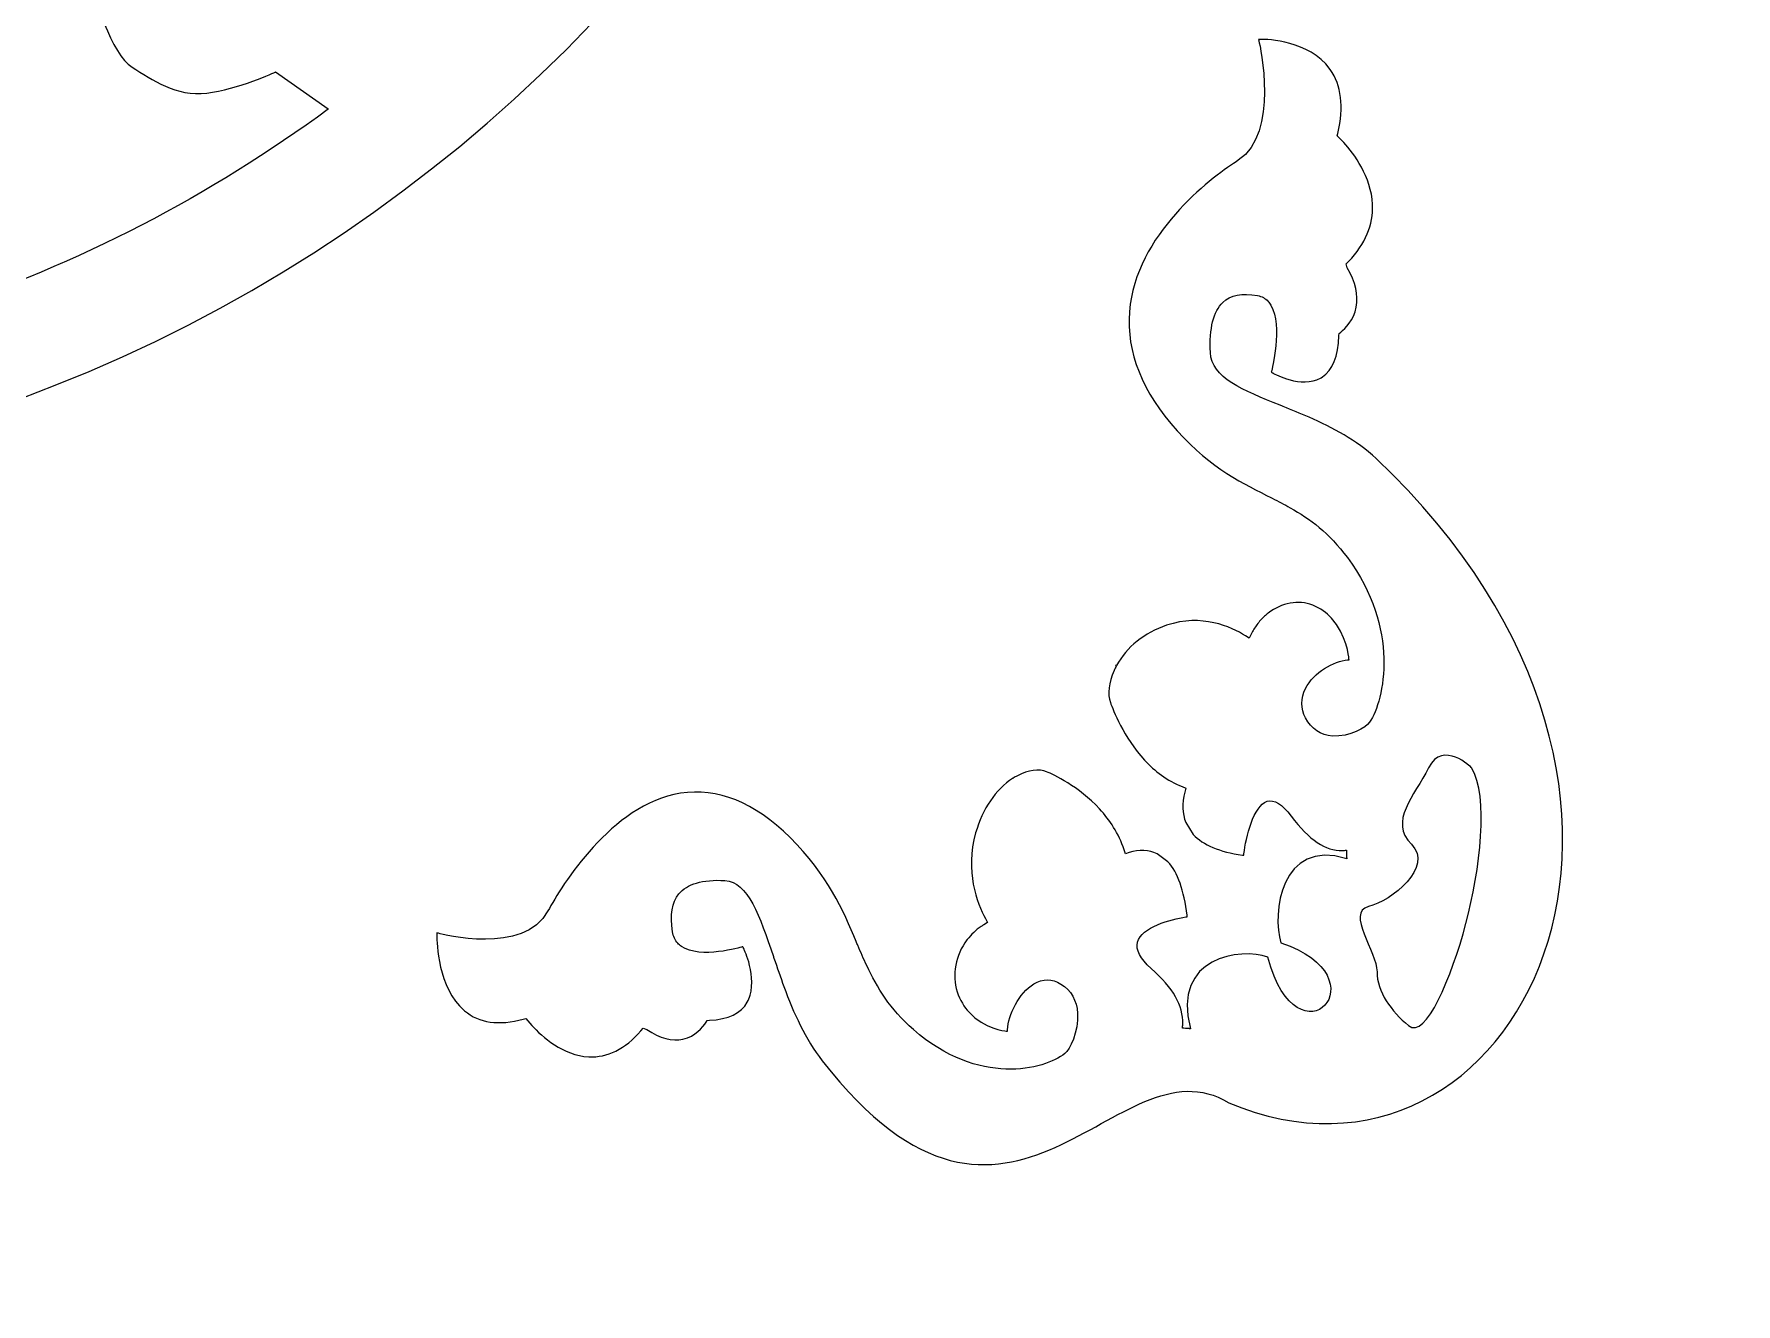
# Model space of a CAD drawing. Header units: centimetres. Extents: x -6.3 to 6.1, y -11.4 to 13.5.
# Drawn here: x 1.377 to 5.87, y -11.355 to -8 of the extents above; entities that cross this region are included whole.
import ezdxf

# ---------------------------------------------------------------- set-up
doc = ezdxf.new("R2010")
doc.units = ezdxf.units.CM
doc.header["$MEASUREMENT"] = 0
doc.layers.add('layer 1', color=7, linetype='Continuous')

msp = doc.modelspace()

# ---------------------------------------------------------------- linework, layer by layer
at = {"layer": 'layer 1', "color": 177, "lineweight": 9}
for points, knots in [([(-0.01814, -1.27744), (2.16473, -1.27744), (3.94508, -3.05779), (3.94508, -5.24067), (3.94508, -5.24067), (3.94508, -7.42353), (2.16473, -9.20388), (-0.01814, -9.20388), (-0.01814, -9.20388), (-2.20101, -9.20388), (-3.98136, -7.42353), (-3.98136, -5.24067), (-3.98136, -5.24067), (-3.98136, -3.05779), (-2.20101, -1.27744), (-0.01814, -1.27744)], [0, 0, 0, 0, 0.2, 0.2, 0.2, 0.2, 0.4, 0.4, 0.4, 0.4, 0.6, 0.6, 0.6, 0.6, 1, 1, 1, 1]), ([(1.52117, -7.67695), (1.25508, -7.84588), (0.95963, -7.97238), (0.64451, -8.047), (0.64451, -8.047), (0.65667, -8.06377), (0.66749, -8.08049), (0.67722, -8.0945), (0.67722, -8.0945), (0.71074, -8.1428), (0.72369, -8.19452), (0.74214, -8.19231), (0.74214, -8.19231), (0.76061, -8.19011), (0.89602, -8.20495), (0.97084, -8.21249), (0.97084, -8.21249), (1.04566, -8.22003), (1.10797, -8.27425), (1.14248, -8.3389), (1.14248, -8.3389), (1.17698, -8.40354), (1.13862, -8.49334), (1.12099, -8.5458), (1.12099, -8.5458), (1.1048, -8.59399), (1.10125, -8.67372), (1.11906, -8.73191), (1.11906, -8.73191), (1.49391, -8.60919), (1.84252, -8.42761), (2.15387, -8.19814), (2.15387, -8.19814), (2.15387, -8.19814), (2.15275, -8.19741), (2.15275, -8.19741), (2.15275, -8.19741), (2.15275, -8.19741), (2.0142, -8.10051), (2.0142, -8.10051), (2.0142, -8.10051), (2.0142, -8.10051), (1.91407, -8.14699), (1.83258, -8.15632), (1.83258, -8.15632), (1.75109, -8.16565), (1.68922, -8.12147), (1.63547, -8.08762), (1.63547, -8.08762), (1.58172, -8.05377), (1.53273, -7.90428), (1.51707, -7.81912), (1.51707, -7.81912), (1.50963, -7.77871), (1.51205, -7.73001), (1.52117, -7.67695)], [0, 0, 0, 0, 0.0666667, 0.0666667, 0.0666667, 0.0666667, 0.1333333, 0.1333333, 0.1333333, 0.1333333, 0.2, 0.2, 0.2, 0.2, 0.2666667, 0.2666667, 0.2666667, 0.2666667, 0.3333333, 0.3333333, 0.3333333, 0.3333333, 0.4, 0.4, 0.4, 0.4, 0.4666667, 0.4666667, 0.4666667, 0.4666667, 0.5333333, 0.5333333, 0.5333333, 0.5333333, 0.6, 0.6, 0.6, 0.6, 0.6666667, 0.6666667, 0.6666667, 0.6666667, 0.7333333, 0.7333333, 0.7333333, 0.7333333, 0.8, 0.8, 0.8, 0.8, 0.8666667, 0.8666667, 0.8666667, 0.8666667, 1, 1, 1, 1]), ([(2.44019, -10.37463), (2.44181, -10.3751), (2.44453, -10.37581), (2.44453, -10.37581), (2.44453, -10.37581), (2.45366, -10.37832), (2.66886, -10.4353), (2.73356, -10.31644), (2.73356, -10.31644), (2.7692, -10.25119), (2.89958, -10.03595), (3.08331, -10.00603), (3.08331, -10.00603), (3.18125, -9.9902), (3.27864, -10.0293), (3.37265, -10.12256), (3.37265, -10.12256), (3.4733, -10.22235), (3.51263, -10.31549), (3.54737, -10.39773), (3.54737, -10.39773), (3.54875, -10.401), (3.55014, -10.40424), (3.55152, -10.40749), (3.55152, -10.40749), (3.55916, -10.42552), (3.56682, -10.44334), (3.57507, -10.46096), (3.57507, -10.46096), (3.60238, -10.51922), (3.63631, -10.57531), (3.69847, -10.63006), (3.69847, -10.63006), (3.86988, -10.78057), (4.04484, -10.73673), (4.0983, -10.69355), (4.0983, -10.69355), (4.11106, -10.6833), (4.13461, -10.63643), (4.13171, -10.5874), (4.13171, -10.5874), (4.12984, -10.55295), (4.11468, -10.52614), (4.08786, -10.50971), (4.08786, -10.50971), (4.06465, -10.49558), (4.04001, -10.49558), (4.0165, -10.50964), (4.0165, -10.50964), (3.97717, -10.5333), (3.94884, -10.59128), (3.94709, -10.63064), (3.94709, -10.63064), (3.94709, -10.63064), (3.94703, -10.63315), (3.9469, -10.63465), (3.9469, -10.63465), (3.94551, -10.63457), (3.94322, -10.63419), (3.94322, -10.63419), (3.94322, -10.63419), (3.94007, -10.63394), (3.8851, -10.62755), (3.84535, -10.58431), (3.84535, -10.58431), (3.83253, -10.57044), (3.8213, -10.5527), (3.81392, -10.53009), (3.81392, -10.53009), (3.79957, -10.486), (3.80947, -10.43374), (3.83976, -10.39341), (3.83976, -10.39341), (3.84005, -10.39302), (3.84033, -10.39263), (3.84062, -10.39225), (3.84062, -10.39225), (3.85089, -10.37888), (3.86324, -10.36727), (3.87732, -10.35777), (3.87732, -10.35777), (3.87957, -10.35624), (3.88185, -10.35482), (3.88419, -10.3534), (3.88419, -10.3534), (3.88419, -10.3534), (3.89391, -10.34749), (3.89391, -10.34749), (3.89391, -10.34749), (3.89391, -10.34749), (3.88836, -10.33697), (3.88836, -10.33697), (3.88836, -10.33697), (3.86649, -10.2957), (3.8341, -10.21156), (3.86275, -10.11058), (3.86275, -10.11058), (3.88068, -10.04706), (3.91594, -9.99554), (3.96043, -9.96694), (3.96043, -9.96694), (3.96088, -9.96664), (3.96135, -9.96634), (3.96182, -9.96604), (3.96182, -9.96604), (3.96542, -9.96377), (3.96909, -9.96167), (3.97282, -9.9597), (3.97282, -9.9597), (4.0014, -9.94469), (4.03034, -9.94064), (4.05021, -9.94899), (4.05021, -9.94899), (4.0681, -9.95661), (4.13503, -9.9875), (4.19014, -10.04738), (4.19014, -10.04738), (4.21672, -10.07629), (4.24052, -10.11198), (4.2546, -10.1551), (4.2546, -10.1551), (4.2546, -10.1551), (4.25805, -10.16556), (4.25805, -10.16556), (4.25805, -10.16556), (4.25805, -10.16556), (4.26784, -10.16254), (4.26784, -10.16254), (4.26784, -10.16254), (4.29515, -10.15433), (4.3201, -10.15537), (4.34191, -10.1657), (4.34191, -10.1657), (4.34191, -10.1657), (4.3706, -10.18724), (4.3706, -10.18724), (4.3706, -10.18724), (4.39635, -10.21519), (4.41325, -10.2627), (4.42087, -10.3283), (4.42087, -10.3283), (4.42087, -10.3283), (4.42117, -10.3308), (4.42135, -10.33214), (4.42135, -10.33214), (4.41996, -10.33232), (4.41779, -10.33257), (4.41779, -10.33257), (4.41779, -10.33257), (4.37827, -10.33848), (4.30058, -10.35979), (4.29025, -10.39942), (4.29025, -10.39942), (4.285, -10.41926), (4.29707, -10.44246), (4.32595, -10.4685), (4.32595, -10.4685), (4.38492, -10.52108), (4.41071, -10.56642), (4.40957, -10.61553), (4.40957, -10.61553), (4.4095, -10.61927), (4.40923, -10.62301), (4.40883, -10.6268), (4.40883, -10.6268), (4.41161, -10.62677), (4.41414, -10.6268), (4.41645, -10.62689), (4.41645, -10.62689), (4.41662, -10.6269), (4.41678, -10.62689), (4.41695, -10.6269), (4.41695, -10.6269), (4.41711, -10.62692), (4.4173, -10.62693), (4.41745, -10.62694), (4.41745, -10.62694), (4.41761, -10.62695), (4.41774, -10.62693), (4.4179, -10.62694), (4.4179, -10.62694), (4.41793, -10.62694), (4.41796, -10.62695), (4.41799, -10.62695), (4.41799, -10.62695), (4.41811, -10.62695), (4.41824, -10.62697), (4.41837, -10.62698), (4.41837, -10.62698), (4.4184, -10.62698), (4.41843, -10.62698), (4.41845, -10.62698), (4.41845, -10.62698), (4.41919, -10.62702), (4.4199, -10.62704), (4.42058, -10.62709), (4.42058, -10.62709), (4.42072, -10.62711), (4.42087, -10.62712), (4.42101, -10.62713), (4.42101, -10.62713), (4.42184, -10.6272), (4.42262, -10.62725), (4.42334, -10.62731), (4.42334, -10.62731), (4.42346, -10.62732), (4.42357, -10.62735), (4.42369, -10.62735), (4.42369, -10.62735), (4.42372, -10.62735), (4.42374, -10.62735), (4.42376, -10.62735), (4.42376, -10.62735), (4.42386, -10.62736), (4.42396, -10.62737), (4.42405, -10.62739), (4.42405, -10.62739), (4.42409, -10.62739), (4.42412, -10.62737), (4.42415, -10.62739), (4.42415, -10.62739), (4.42445, -10.62741), (4.42473, -10.62742), (4.425, -10.62746), (4.425, -10.62746), (4.42509, -10.62746), (4.4252, -10.62749), (4.42529, -10.6275), (4.42529, -10.6275), (4.4253, -10.6275), (4.4253, -10.6275), (4.42532, -10.6275), (4.42532, -10.6275), (4.42562, -10.62754), (4.42591, -10.62755), (4.42618, -10.62759), (4.42618, -10.62759), (4.42628, -10.6276), (4.42638, -10.62763), (4.42646, -10.62763), (4.42646, -10.62763), (4.42647, -10.62763), (4.42649, -10.62763), (4.4265, -10.62763), (4.4265, -10.62763), (4.42736, -10.62773), (4.42805, -10.62782), (4.42858, -10.62789), (4.42858, -10.62789), (4.42858, -10.62789), (4.42859, -10.62789), (4.42859, -10.62789), (4.42859, -10.62789), (4.42912, -10.62797), (4.42947, -10.62803), (4.42963, -10.62806), (4.42963, -10.62806), (4.42964, -10.62806), (4.42964, -10.62806), (4.42965, -10.62806), (4.42965, -10.62806), (4.42971, -10.62807), (4.42975, -10.62809), (4.42975, -10.62809), (4.42975, -10.62809), (4.38033, -10.43576), (4.564, -10.41374), (4.63389, -10.43852), (4.63389, -10.43852), (4.71464, -10.73896), (4.94393, -10.49027), (4.66852, -10.401), (4.66852, -10.401), (4.64574, -10.32481), (4.66598, -10.12501), (4.84275, -10.17877), (4.84275, -10.17877), (4.84275, -10.17877), (4.84274, -10.17873), (4.84273, -10.17867), (4.84273, -10.17867), (4.84273, -10.17866), (4.84273, -10.17866), (4.84273, -10.17864), (4.84273, -10.17864), (4.84271, -10.17847), (4.84264, -10.17807), (4.84258, -10.17751), (4.84258, -10.17751), (4.84258, -10.17751), (4.84258, -10.1775), (4.84258, -10.1775), (4.84258, -10.1775), (4.84251, -10.17693), (4.84243, -10.17618), (4.84233, -10.17524), (4.84233, -10.17524), (4.84233, -10.17524), (4.84233, -10.17522), (4.84233, -10.17522), (4.84233, -10.17522), (4.84232, -10.17513), (4.8423, -10.17502), (4.8423, -10.17492), (4.8423, -10.17492), (4.84226, -10.17462), (4.84225, -10.17431), (4.84221, -10.17398), (4.84221, -10.17398), (4.84221, -10.17396), (4.84221, -10.17394), (4.84221, -10.17393), (4.84221, -10.17393), (4.8422, -10.17384), (4.84219, -10.17372), (4.84218, -10.17363), (4.84218, -10.17363), (4.84216, -10.17332), (4.84213, -10.17302), (4.84211, -10.17268), (4.84211, -10.17268), (4.84211, -10.17265), (4.84212, -10.17263), (4.84211, -10.1726), (4.84211, -10.1726), (4.84211, -10.17249), (4.84209, -10.17237), (4.84207, -10.17226), (4.84207, -10.17226), (4.84207, -10.17225), (4.84207, -10.17222), (4.84207, -10.17221), (4.84207, -10.17221), (4.84206, -10.17208), (4.84204, -10.17195), (4.84204, -10.17183), (4.84204, -10.17183), (4.84192, -10.17029), (4.84183, -10.16848), (4.84174, -10.16648), (4.84174, -10.16648), (4.84174, -10.16647), (4.84174, -10.16647), (4.84174, -10.16646), (4.84174, -10.16646), (4.84172, -10.16629), (4.84172, -10.16613), (4.84171, -10.16598), (4.84171, -10.16598), (4.84171, -10.16596), (4.8417, -10.16596), (4.8417, -10.16595), (4.8417, -10.16595), (4.84169, -10.16578), (4.84171, -10.16562), (4.8417, -10.16545), (4.8417, -10.16545), (4.8417, -10.1654), (4.84169, -10.16534), (4.84169, -10.16529), (4.84169, -10.16529), (4.8416, -10.16257), (4.84153, -10.1595), (4.84157, -10.15612), (4.84157, -10.15612), (4.83805, -10.15656), (4.83457, -10.15686), (4.8311, -10.15694), (4.8311, -10.15694), (4.78603, -10.15813), (4.74428, -10.13006), (4.69589, -10.06598), (4.69589, -10.06598), (4.67207, -10.03456), (4.65069, -10.02137), (4.63245, -10.02707), (4.63245, -10.02707), (4.59608, -10.03838), (4.57638, -10.12283), (4.57106, -10.16589), (4.57106, -10.16589), (4.57106, -10.16589), (4.57081, -10.16832), (4.57064, -10.1697), (4.57064, -10.1697), (4.56931, -10.16956), (4.56707, -10.16917), (4.56707, -10.16917), (4.56707, -10.16917), (4.50672, -10.16089), (4.46304, -10.14256), (4.43743, -10.11455), (4.43743, -10.11455), (4.43743, -10.11455), (4.4176, -10.08333), (4.4176, -10.08333), (4.4176, -10.08333), (4.40812, -10.05967), (4.40721, -10.03253), (4.41477, -10.00288), (4.41477, -10.00288), (4.41477, -10.00288), (4.41743, -9.99204), (4.41743, -9.99204), (4.41743, -9.99204), (4.41743, -9.99204), (4.40794, -9.98833), (4.40794, -9.98833), (4.40794, -9.98833), (4.36824, -9.97298), (4.3355, -9.94708), (4.30892, -9.91816), (4.30892, -9.91816), (4.25382, -9.85828), (4.22542, -9.78541), (4.21847, -9.766), (4.21847, -9.766), (4.21075, -9.74444), (4.21443, -9.7129), (4.22826, -9.6818), (4.22826, -9.6818), (4.2301, -9.67769), (4.23205, -9.67365), (4.23418, -9.66968), (4.23418, -9.66968), (4.23418, -9.66968), (4.23207, -9.66839), (4.23207, -9.66839), (4.23207, -9.66839), (4.23214, -9.66838), (4.2322, -9.66839), (4.23225, -9.66839), (4.23225, -9.66839), (4.23231, -9.66839), (4.23236, -9.66838), (4.23242, -9.66839), (4.23242, -9.66839), (4.23248, -9.66839), (4.23254, -9.66839), (4.2326, -9.66839), (4.2326, -9.66839), (4.23266, -9.66839), (4.23271, -9.66838), (4.23277, -9.66838), (4.23277, -9.66838), (4.23283, -9.66838), (4.23289, -9.66838), (4.23295, -9.66838), (4.23295, -9.66838), (4.23301, -9.66838), (4.23307, -9.66838), (4.23312, -9.66838), (4.23312, -9.66838), (4.23323, -9.66838), (4.23333, -9.66835), (4.23344, -9.66835), (4.23344, -9.66835), (4.23345, -9.66835), (4.23346, -9.66835), (4.23348, -9.66835), (4.23348, -9.66835), (4.23353, -9.66835), (4.23359, -9.66835), (4.23365, -9.66835), (4.23365, -9.66835), (4.23371, -9.66835), (4.23377, -9.66835), (4.23383, -9.66835), (4.23383, -9.66835), (4.23388, -9.66835), (4.23394, -9.66835), (4.234, -9.66835), (4.234, -9.66835), (4.23406, -9.66835), (4.23412, -9.66835), (4.23418, -9.66835), (4.23418, -9.66835), (4.23441, -9.66834), (4.23468, -9.66833), (4.23491, -9.66833), (4.23491, -9.66833), (4.26119, -9.61993), (4.30851, -9.58156), (4.36698, -9.56205), (4.36698, -9.56205), (4.45971, -9.53089), (4.53717, -9.56611), (4.5751, -9.58985), (4.5751, -9.58985), (4.5751, -9.58985), (4.58472, -9.59603), (4.58472, -9.59603), (4.58472, -9.59603), (4.58472, -9.59603), (4.59015, -9.58531), (4.59015, -9.58531), (4.59015, -9.58531), (4.59463, -9.57648), (4.59973, -9.56824), (4.60538, -9.56062), (4.60538, -9.56062), (4.61157, -9.55228), (4.61842, -9.54467), (4.62586, -9.53792), (4.62586, -9.53792), (4.62891, -9.53516), (4.63202, -9.53259), (4.63521, -9.53014), (4.63521, -9.53014), (4.67097, -9.50266), (4.715, -9.49446), (4.75261, -9.50893), (4.75261, -9.50893), (4.77327, -9.51696), (4.78965, -9.52925), (4.80239, -9.54312), (4.80239, -9.54312), (4.84216, -9.58637), (4.84807, -9.64624), (4.84825, -9.64953), (4.84825, -9.64953), (4.84825, -9.64953), (4.84861, -9.65216), (4.84868, -9.6536), (4.84868, -9.6536), (4.84735, -9.65366), (4.84493, -9.6538), (4.84493, -9.6538), (4.84493, -9.6538), (4.80886, -9.65577), (4.75551, -9.68656), (4.73377, -9.72933), (4.73377, -9.72933), (4.72078, -9.75496), (4.72084, -9.78177), (4.73388, -9.80688), (4.73388, -9.80688), (4.74893, -9.83607), (4.77363, -9.85256), (4.80529, -9.85466), (4.80529, -9.85466), (4.85036, -9.85775), (4.89345, -9.83232), (4.90287, -9.81825), (4.90287, -9.81825), (4.94244, -9.76008), (4.98286, -9.56973), (4.84439, -9.3834), (4.84439, -9.3834), (4.79551, -9.31754), (4.74534, -9.28082), (4.69329, -9.25151), (4.69329, -9.25151), (4.67763, -9.24269), (4.66182, -9.23449), (4.64578, -9.22643), (4.64578, -9.22643), (4.64082, -9.22394), (4.63586, -9.22142), (4.63087, -9.21893), (4.63087, -9.21893), (4.55536, -9.18115), (4.46963, -9.13836), (4.37804, -9.0288), (4.37804, -9.0288), (4.2923, -8.92653), (4.2563, -8.82064), (4.27092, -8.71416), (4.27092, -8.71416), (4.29835, -8.51428), (4.49621, -8.37238), (4.5562, -8.33359), (4.5562, -8.33359), (4.66537, -8.26314), (4.613, -8.02908), (4.61082, -8.01916), (4.61082, -8.01916), (4.61082, -8.01916), (4.61003, -8.0162), (4.60961, -8.01435), (4.60961, -8.01435), (4.6113, -8.01435), (4.61414, -8.01429), (4.61414, -8.01429), (4.61414, -8.01429), (4.61867, -8.01423), (4.72567, -8.01252), (4.78711, -8.07936), (4.78711, -8.07936), (4.78711, -8.07936), (4.79902, -8.09395), (4.79902, -8.09395), (4.79902, -8.09395), (4.8285, -8.13557), (4.83532, -8.19228), (4.81901, -8.26268), (4.81901, -8.26268), (4.81901, -8.26268), (4.81744, -8.26945), (4.81744, -8.26945), (4.81744, -8.26945), (4.81744, -8.26945), (4.83448, -8.28693), (4.83448, -8.28693), (4.83448, -8.28693), (4.8616, -8.31644), (4.90764, -8.37691), (4.91067, -8.45053), (4.91067, -8.45053), (4.91296, -8.50416), (4.89175, -8.55463), (4.84771, -8.60065), (4.84771, -8.60065), (4.84771, -8.60065), (4.8413, -8.60729), (4.8413, -8.60729), (4.8413, -8.60729), (4.8413, -8.60729), (4.84409, -8.61754), (4.84409, -8.61754), (4.84409, -8.61754), (4.86583, -8.6556), (4.87375, -8.69056), (4.8677, -8.72146), (4.8677, -8.72146), (4.86089, -8.75701), (4.83901, -8.77831), (4.82656, -8.78784), (4.82656, -8.78784), (4.82656, -8.78784), (4.82215, -8.79126), (4.82215, -8.79126), (4.82215, -8.79126), (4.82215, -8.79126), (4.82191, -8.79703), (4.82191, -8.79703), (4.82191, -8.79703), (4.8198, -8.85185), (4.80505, -8.88845), (4.77817, -8.90609), (4.77817, -8.90609), (4.77355, -8.90909), (4.76872, -8.91153), (4.76378, -8.91341), (4.76378, -8.91341), (4.73726, -8.9235), (4.70709, -8.91851), (4.68389, -8.9112), (4.68389, -8.9112), (4.66265, -8.90451), (4.64729, -8.89584), (4.64586, -8.89498), (4.64586, -8.89498), (4.64586, -8.89498), (4.64428, -8.89418), (4.64332, -8.89366), (4.64332, -8.89366), (4.64356, -8.89253), (4.64411, -8.89063), (4.64411, -8.89063), (4.64411, -8.89063), (4.64447, -8.88939), (4.67413, -8.77107), (4.64254, -8.71685), (4.64254, -8.71685), (4.64024, -8.71304), (4.63776, -8.70955), (4.63492, -8.70654), (4.63492, -8.70654), (4.62755, -8.69845), (4.61825, -8.69339), (4.60713, -8.69129), (4.60713, -8.69129), (4.56581, -8.68359), (4.53572, -8.68952), (4.51506, -8.70942), (4.51506, -8.70942), (4.49059, -8.73302), (4.47966, -8.77746), (4.48249, -8.84168), (4.48249, -8.84168), (4.48551, -8.90812), (4.56949, -8.9419), (4.66665, -8.98087), (4.66665, -8.98087), (4.66944, -8.98199), (4.67224, -8.98315), (4.67505, -8.9843), (4.67505, -8.9843), (4.69728, -8.99324), (4.72014, -9.00255), (4.7431, -9.01264), (4.7431, -9.01264), (4.80539, -9.04001), (4.86829, -9.07322), (4.92034, -9.12128), (4.92034, -9.12128), (5.87027, -10.02338), (5.28161, -11.14137), (4.53083, -10.82323), (4.53083, -10.82323), (4.23738, -10.64354), (3.95923, -11.35497), (3.45758, -10.71254), (3.45758, -10.71254), (3.4127, -10.65513), (3.38195, -10.58548), (3.35661, -10.51672), (3.35661, -10.51672), (3.34722, -10.49123), (3.33856, -10.46584), (3.33021, -10.44125), (3.33021, -10.44125), (3.32968, -10.4397), (3.32913, -10.43818), (3.32861, -10.43663), (3.32861, -10.43663), (3.29266, -10.33087), (3.26172, -10.23957), (3.20052, -10.23627), (3.20052, -10.23627), (3.14156, -10.23326), (3.10071, -10.24515), (3.07896, -10.27177), (3.07896, -10.27177), (3.06071, -10.29418), (3.05528, -10.32699), (3.06229, -10.37187), (3.06229, -10.37187), (3.06428, -10.38397), (3.06899, -10.39403), (3.07637, -10.40218), (3.07637, -10.40218), (3.07921, -10.4052), (3.08228, -10.40783), (3.08591, -10.4104), (3.08591, -10.4104), (3.13569, -10.4447), (3.2445, -10.41243), (3.24559, -10.4121), (3.24559, -10.4121), (3.24559, -10.4121), (3.24728, -10.41158), (3.24831, -10.41123), (3.24831, -10.41123), (3.24879, -10.41231), (3.24963, -10.41401), (3.24963, -10.41401), (3.24963, -10.41401), (3.25033, -10.41547), (3.25745, -10.43041), (3.26342, -10.45146), (3.26342, -10.45146), (3.27047, -10.47636), (3.2759, -10.50982), (3.26729, -10.53951), (3.26729, -10.53951), (3.26545, -10.54583), (3.26296, -10.55203), (3.25973, -10.55789), (3.25973, -10.55789), (3.2436, -10.58714), (3.20988, -10.60323), (3.15956, -10.60553), (3.15956, -10.60553), (3.15956, -10.60553), (3.15424, -10.6058), (3.15424, -10.6058), (3.15424, -10.6058), (3.15424, -10.6058), (3.1511, -10.6106), (3.1511, -10.6106), (3.1511, -10.6106), (3.14228, -10.62408), (3.12277, -10.64789), (3.09002, -10.65542), (3.09002, -10.65542), (3.06163, -10.66193), (3.02949, -10.65326), (2.99462, -10.6296), (2.99462, -10.6296), (2.99462, -10.6296), (2.9852, -10.62664), (2.9852, -10.62664), (2.9852, -10.62664), (2.9852, -10.62664), (2.9791, -10.63367), (2.9791, -10.63367), (2.9791, -10.63367), (2.93681, -10.68152), (2.89041, -10.70453), (2.84111, -10.70202), (2.84111, -10.70202), (2.77344, -10.69874), (2.7178, -10.64872), (2.69067, -10.61921), (2.69067, -10.61921), (2.69067, -10.61921), (2.67466, -10.60074), (2.67466, -10.60074), (2.67466, -10.60074), (2.67466, -10.60074), (2.66838, -10.60246), (2.66838, -10.60246), (2.66838, -10.60246), (2.60367, -10.62014), (2.55147, -10.61271), (2.51335, -10.58058), (2.51335, -10.58058), (2.51335, -10.58058), (2.49981, -10.56771), (2.49981, -10.56771), (2.49981, -10.56771), (2.43843, -10.50083), (2.43994, -10.38436), (2.44012, -10.37944), (2.44012, -10.37944), (2.44012, -10.37944), (2.44012, -10.37641), (2.44019, -10.37463)], [0, 0, 0, 0, 0.0048544, 0.0048544, 0.0048544, 0.0048544, 0.0097087, 0.0097087, 0.0097087, 0.0097087, 0.0145631, 0.0145631, 0.0145631, 0.0145631, 0.0194175, 0.0194175, 0.0194175, 0.0194175, 0.0242718, 0.0242718, 0.0242718, 0.0242718, 0.0291262, 0.0291262, 0.0291262, 0.0291262, 0.0339806, 0.0339806, 0.0339806, 0.0339806, 0.038835, 0.038835, 0.038835, 0.038835, 0.0436893, 0.0436893, 0.0436893, 0.0436893, 0.0485437, 0.0485437, 0.0485437, 0.0485437, 0.0533981, 0.0533981, 0.0533981, 0.0533981, 0.0582524, 0.0582524, 0.0582524, 0.0582524, 0.0631068, 0.0631068, 0.0631068, 0.0631068, 0.0679612, 0.0679612, 0.0679612, 0.0679612, 0.0728155, 0.0728155, 0.0728155, 0.0728155, 0.0776699, 0.0776699, 0.0776699, 0.0776699, 0.0825243, 0.0825243, 0.0825243, 0.0825243, 0.0873786, 0.0873786, 0.0873786, 0.0873786, 0.092233, 0.092233, 0.092233, 0.092233, 0.0970874, 0.0970874, 0.0970874, 0.0970874, 0.1019417, 0.1019417, 0.1019417, 0.1019417, 0.1067961, 0.1067961, 0.1067961, 0.1067961, 0.1116505, 0.1116505, 0.1116505, 0.1116505, 0.1165049, 0.1165049, 0.1165049, 0.1165049, 0.1213592, 0.1213592, 0.1213592, 0.1213592, 0.1262136, 0.1262136, 0.1262136, 0.1262136, 0.131068, 0.131068, 0.131068, 0.131068, 0.1359223, 0.1359223, 0.1359223, 0.1359223, 0.1407767, 0.1407767, 0.1407767, 0.1407767, 0.1456311, 0.1456311, 0.1456311, 0.1456311, 0.1504854, 0.1504854, 0.1504854, 0.1504854, 0.1553398, 0.1553398, 0.1553398, 0.1553398, 0.1601942, 0.1601942, 0.1601942, 0.1601942, 0.1650485, 0.1650485, 0.1650485, 0.1650485, 0.1699029, 0.1699029, 0.1699029, 0.1699029, 0.1747573, 0.1747573, 0.1747573, 0.1747573, 0.1796117, 0.1796117, 0.1796117, 0.1796117, 0.184466, 0.184466, 0.184466, 0.184466, 0.1893204, 0.1893204, 0.1893204, 0.1893204, 0.1941748, 0.1941748, 0.1941748, 0.1941748, 0.1990291, 0.1990291, 0.1990291, 0.1990291, 0.2038835, 0.2038835, 0.2038835, 0.2038835, 0.2087379, 0.2087379, 0.2087379, 0.2087379, 0.2135922, 0.2135922, 0.2135922, 0.2135922, 0.2184466, 0.2184466, 0.2184466, 0.2184466, 0.223301, 0.223301, 0.223301, 0.223301, 0.2281553, 0.2281553, 0.2281553, 0.2281553, 0.2330097, 0.2330097, 0.2330097, 0.2330097, 0.2378641, 0.2378641, 0.2378641, 0.2378641, 0.2427184, 0.2427184, 0.2427184, 0.2427184, 0.2475728, 0.2475728, 0.2475728, 0.2475728, 0.2524272, 0.2524272, 0.2524272, 0.2524272, 0.2572816, 0.2572816, 0.2572816, 0.2572816, 0.2621359, 0.2621359, 0.2621359, 0.2621359, 0.2669903, 0.2669903, 0.2669903, 0.2669903, 0.2718447, 0.2718447, 0.2718447, 0.2718447, 0.276699, 0.276699, 0.276699, 0.276699, 0.2815534, 0.2815534, 0.2815534, 0.2815534, 0.2864078, 0.2864078, 0.2864078, 0.2864078, 0.2912621, 0.2912621, 0.2912621, 0.2912621, 0.2961165, 0.2961165, 0.2961165, 0.2961165, 0.3009709, 0.3009709, 0.3009709, 0.3009709, 0.3058252, 0.3058252, 0.3058252, 0.3058252, 0.3106796, 0.3106796, 0.3106796, 0.3106796, 0.315534, 0.315534, 0.315534, 0.315534, 0.3203883, 0.3203883, 0.3203883, 0.3203883, 0.3252427, 0.3252427, 0.3252427, 0.3252427, 0.3300971, 0.3300971, 0.3300971, 0.3300971, 0.3349515, 0.3349515, 0.3349515, 0.3349515, 0.3398058, 0.3398058, 0.3398058, 0.3398058, 0.3446602, 0.3446602, 0.3446602, 0.3446602, 0.3495146, 0.3495146, 0.3495146, 0.3495146, 0.3543689, 0.3543689, 0.3543689, 0.3543689, 0.3592233, 0.3592233, 0.3592233, 0.3592233, 0.3640777, 0.3640777, 0.3640777, 0.3640777, 0.368932, 0.368932, 0.368932, 0.368932, 0.3737864, 0.3737864, 0.3737864, 0.3737864, 0.3786408, 0.3786408, 0.3786408, 0.3786408, 0.3834951, 0.3834951, 0.3834951, 0.3834951, 0.3883495, 0.3883495, 0.3883495, 0.3883495, 0.3932039, 0.3932039, 0.3932039, 0.3932039, 0.3980583, 0.3980583, 0.3980583, 0.3980583, 0.4029126, 0.4029126, 0.4029126, 0.4029126, 0.407767, 0.407767, 0.407767, 0.407767, 0.4126214, 0.4126214, 0.4126214, 0.4126214, 0.4174757, 0.4174757, 0.4174757, 0.4174757, 0.4223301, 0.4223301, 0.4223301, 0.4223301, 0.4271845, 0.4271845, 0.4271845, 0.4271845, 0.4320388, 0.4320388, 0.4320388, 0.4320388, 0.4368932, 0.4368932, 0.4368932, 0.4368932, 0.4417476, 0.4417476, 0.4417476, 0.4417476, 0.4466019, 0.4466019, 0.4466019, 0.4466019, 0.4514563, 0.4514563, 0.4514563, 0.4514563, 0.4563107, 0.4563107, 0.4563107, 0.4563107, 0.461165, 0.461165, 0.461165, 0.461165, 0.4660194, 0.4660194, 0.4660194, 0.4660194, 0.4708738, 0.4708738, 0.4708738, 0.4708738, 0.4757282, 0.4757282, 0.4757282, 0.4757282, 0.4805825, 0.4805825, 0.4805825, 0.4805825, 0.4854369, 0.4854369, 0.4854369, 0.4854369, 0.4902913, 0.4902913, 0.4902913, 0.4902913, 0.4951456, 0.4951456, 0.4951456, 0.4951456, 0.5, 0.5, 0.5, 0.5, 0.5048544, 0.5048544, 0.5048544, 0.5048544, 0.5097087, 0.5097087, 0.5097087, 0.5097087, 0.5145631, 0.5145631, 0.5145631, 0.5145631, 0.5194175, 0.5194175, 0.5194175, 0.5194175, 0.5242718, 0.5242718, 0.5242718, 0.5242718, 0.5291262, 0.5291262, 0.5291262, 0.5291262, 0.5339806, 0.5339806, 0.5339806, 0.5339806, 0.538835, 0.538835, 0.538835, 0.538835, 0.5436893, 0.5436893, 0.5436893, 0.5436893, 0.5485437, 0.5485437, 0.5485437, 0.5485437, 0.5533981, 0.5533981, 0.5533981, 0.5533981, 0.5582524, 0.5582524, 0.5582524, 0.5582524, 0.5631068, 0.5631068, 0.5631068, 0.5631068, 0.5679612, 0.5679612, 0.5679612, 0.5679612, 0.5728155, 0.5728155, 0.5728155, 0.5728155, 0.5776699, 0.5776699, 0.5776699, 0.5776699, 0.5825243, 0.5825243, 0.5825243, 0.5825243, 0.5873786, 0.5873786, 0.5873786, 0.5873786, 0.592233, 0.592233, 0.592233, 0.592233, 0.5970874, 0.5970874, 0.5970874, 0.5970874, 0.6019417, 0.6019417, 0.6019417, 0.6019417, 0.6067961, 0.6067961, 0.6067961, 0.6067961, 0.6116505, 0.6116505, 0.6116505, 0.6116505, 0.6165049, 0.6165049, 0.6165049, 0.6165049, 0.6213592, 0.6213592, 0.6213592, 0.6213592, 0.6262136, 0.6262136, 0.6262136, 0.6262136, 0.631068, 0.631068, 0.631068, 0.631068, 0.6359223, 0.6359223, 0.6359223, 0.6359223, 0.6407767, 0.6407767, 0.6407767, 0.6407767, 0.6456311, 0.6456311, 0.6456311, 0.6456311, 0.6504854, 0.6504854, 0.6504854, 0.6504854, 0.6553398, 0.6553398, 0.6553398, 0.6553398, 0.6601942, 0.6601942, 0.6601942, 0.6601942, 0.6650485, 0.6650485, 0.6650485, 0.6650485, 0.6699029, 0.6699029, 0.6699029, 0.6699029, 0.6747573, 0.6747573, 0.6747573, 0.6747573, 0.6796117, 0.6796117, 0.6796117, 0.6796117, 0.684466, 0.684466, 0.684466, 0.684466, 0.6893204, 0.6893204, 0.6893204, 0.6893204, 0.6941748, 0.6941748, 0.6941748, 0.6941748, 0.6990291, 0.6990291, 0.6990291, 0.6990291, 0.7038835, 0.7038835, 0.7038835, 0.7038835, 0.7087379, 0.7087379, 0.7087379, 0.7087379, 0.7135922, 0.7135922, 0.7135922, 0.7135922, 0.7184466, 0.7184466, 0.7184466, 0.7184466, 0.723301, 0.723301, 0.723301, 0.723301, 0.7281553, 0.7281553, 0.7281553, 0.7281553, 0.7330097, 0.7330097, 0.7330097, 0.7330097, 0.7378641, 0.7378641, 0.7378641, 0.7378641, 0.7427184, 0.7427184, 0.7427184, 0.7427184, 0.7475728, 0.7475728, 0.7475728, 0.7475728, 0.7524272, 0.7524272, 0.7524272, 0.7524272, 0.7572816, 0.7572816, 0.7572816, 0.7572816, 0.7621359, 0.7621359, 0.7621359, 0.7621359, 0.7669903, 0.7669903, 0.7669903, 0.7669903, 0.7718447, 0.7718447, 0.7718447, 0.7718447, 0.776699, 0.776699, 0.776699, 0.776699, 0.7815534, 0.7815534, 0.7815534, 0.7815534, 0.7864078, 0.7864078, 0.7864078, 0.7864078, 0.7912621, 0.7912621, 0.7912621, 0.7912621, 0.7961165, 0.7961165, 0.7961165, 0.7961165, 0.8009709, 0.8009709, 0.8009709, 0.8009709, 0.8058252, 0.8058252, 0.8058252, 0.8058252, 0.8106796, 0.8106796, 0.8106796, 0.8106796, 0.815534, 0.815534, 0.815534, 0.815534, 0.8203883, 0.8203883, 0.8203883, 0.8203883, 0.8252427, 0.8252427, 0.8252427, 0.8252427, 0.8300971, 0.8300971, 0.8300971, 0.8300971, 0.8349515, 0.8349515, 0.8349515, 0.8349515, 0.8398058, 0.8398058, 0.8398058, 0.8398058, 0.8446602, 0.8446602, 0.8446602, 0.8446602, 0.8495146, 0.8495146, 0.8495146, 0.8495146, 0.8543689, 0.8543689, 0.8543689, 0.8543689, 0.8592233, 0.8592233, 0.8592233, 0.8592233, 0.8640777, 0.8640777, 0.8640777, 0.8640777, 0.868932, 0.868932, 0.868932, 0.868932, 0.8737864, 0.8737864, 0.8737864, 0.8737864, 0.8786408, 0.8786408, 0.8786408, 0.8786408, 0.8834951, 0.8834951, 0.8834951, 0.8834951, 0.8883495, 0.8883495, 0.8883495, 0.8883495, 0.8932039, 0.8932039, 0.8932039, 0.8932039, 0.8980583, 0.8980583, 0.8980583, 0.8980583, 0.9029126, 0.9029126, 0.9029126, 0.9029126, 0.907767, 0.907767, 0.907767, 0.907767, 0.9126214, 0.9126214, 0.9126214, 0.9126214, 0.9174757, 0.9174757, 0.9174757, 0.9174757, 0.9223301, 0.9223301, 0.9223301, 0.9223301, 0.9271845, 0.9271845, 0.9271845, 0.9271845, 0.9320388, 0.9320388, 0.9320388, 0.9320388, 0.9368932, 0.9368932, 0.9368932, 0.9368932, 0.9417476, 0.9417476, 0.9417476, 0.9417476, 0.9466019, 0.9466019, 0.9466019, 0.9466019, 0.9514563, 0.9514563, 0.9514563, 0.9514563, 0.9563107, 0.9563107, 0.9563107, 0.9563107, 0.961165, 0.961165, 0.961165, 0.961165, 0.9660194, 0.9660194, 0.9660194, 0.9660194, 0.9708738, 0.9708738, 0.9708738, 0.9708738, 0.9757282, 0.9757282, 0.9757282, 0.9757282, 0.9805825, 0.9805825, 0.9805825, 0.9805825, 0.9854369, 0.9854369, 0.9854369, 0.9854369, 0.9902913, 0.9902913, 0.9902913, 0.9902913, 1, 1, 1, 1]), ([(5.17235, -9.93858), (5.21778, -10.01343), (5.19506, -10.20803), (5.1572, -10.35023), (5.1572, -10.35023), (5.11935, -10.49244), (5.0512, -10.6571), (5.00577, -10.61968), (5.00577, -10.61968), (4.96034, -10.58226), (4.92248, -10.52986), (4.92248, -10.47747), (4.92248, -10.47747), (4.92248, -10.42508), (4.83919, -10.3203), (4.89976, -10.30533), (4.89976, -10.30533), (4.96034, -10.29036), (5.07391, -10.20054), (5.01334, -10.14067), (5.01334, -10.14067), (4.95277, -10.08079), (5.02091, -10.01343), (5.05877, -9.93858), (5.05877, -9.93858), (5.09663, -9.86374), (5.17235, -9.93858), (5.17235, -9.93858)], [0, 0, 0, 0, 0.125, 0.125, 0.125, 0.125, 0.25, 0.25, 0.25, 0.25, 0.375, 0.375, 0.375, 0.375, 0.5, 0.5, 0.5, 0.5, 0.625, 0.625, 0.625, 0.625, 0.75, 0.75, 0.75, 0.75, 1, 1, 1, 1])]:
    msp.add_open_spline(points, degree=3, knots=knots, dxfattribs=at)

doc.saveas('drawing.dxf')
